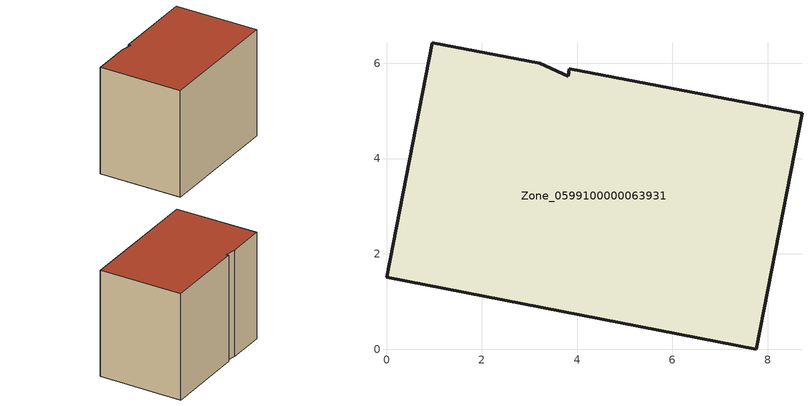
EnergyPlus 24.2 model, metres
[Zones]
Zone_0599100000063931
 floor ground (C_G): 0.96,6.43 3.22,6 3.81,5.72 3.84,5.88 8.72,4.95 7.76,0 0,1.51 z0
 wall outside (C_F): 8.72,4.95 3.84,5.88 3.81,5.72 3.22,6 0.96,6.43 0,1.51 7.76,0 8.72,4.95 z0:6.49
 roof outside (C_R): 3.22,6 0.96,6.43 0,1.51 7.76,0 8.72,4.95 3.84,5.88 3.81,5.72 z6.49
[BUILDING]
Pand.0599100000063931: North Axis=0; Terrain=City; Loads Convergence Tolerance Value=0.04; Temperature Convergence Tolerance Value=0.4; Solar Distribution=FullExterior; Maximum Number of Warmup Days=25; Minimum Number of Warmup Days=1
[Site:Location]
Rotterdam.The.Hague.AP_ZH_NLD Design_Conditions: Latitude=51.96; Longitude=4.45; Time Zone=1; Elevation=-4.5
[SITE:GROUNDTEMPERATURE:BUILDINGSURFACE]
18, 18, 18, 18, 18, 18, 18, 18, 18, 18, 18, 18
[MATERIAL] Thermal Absorptance=0.9; Solar Absorptance=0.7; Visible Absorptance=0.7
Name | Roughness | Thickness | Conductivity | Density | Specific Heat
G.TC.1946 | MediumSmooth | 0.15 | 1 | 540 | 1210
F.TC.1946 | Rough | 0.3 | 0.857143 | 1920 | 840
R.TC.1946 | MediumRough | 0.2 | 0.909091 | 1500 | 1000
[CONSTRUCTION]
C_G: G.TC.1946
C_F: F.TC.1946
C_R: R.TC.1946
[ZONE]
Zone_0599100000063931: Type=1; Multiplier=1; Ceiling Height=Autocalculate; Volume=Autocalculate; Floor Area=autocalculate; Part of Total Floor Area=Yes
[ZONEINFILTRATION:DESIGNFLOWRATE]
Infil_Zone_0599100000063931: Zone or ZoneList or Space or SpaceList=Zone_0599100000063931; Schedule=AlwaysOn; Design Flow Rate Calculation Method=Flow/Area; Flow Rate per Floor Area=0.003; Constant Term Coefficient=1; Temperature Term Coefficient=0; Velocity Term Coefficient=0; Velocity Squared Term Coefficient=0
[HVACTEMPLATE:ZONE:IDEALLOADSAIRSYSTEM]
Zone_0599100000063931: Maximum Heating Supply Air Temperature=50; Minimum Cooling Supply Air Temperature=13; Maximum Heating Supply Air Humidity Ratio=0.0156; Minimum Cooling Supply Air Humidity Ratio=0.0077; Heating Limit=NoLimit; Cooling Limit=NoLimit; Dehumidification Control Type=ConstantSensibleHeatRatio; Cooling Sensible Heat Ratio=0.7; Dehumidification Setpoint=60; Humidification Control Type=None; Humidification Setpoint=30; Outdoor Air Method=None; Outdoor Air Flow Rate per Person=0.00944; Outdoor Air Flow Rate per Zone Floor Area=0; Outdoor Air Flow Rate per Zone=0; Demand Controlled Ventilation Type=None; Outdoor Air Economizer Type=NoEconomizer; Heat Recovery Type=None; Sensible Heat Recovery Effectiveness=0.7; Latent Heat Recovery Effectiveness=0.65
[ZONECONTROL:THERMOSTAT]
ThermostatControl_Zone_0599100000063931: Zone or ZoneList=Zone_0599100000063931; Control Type Schedule=DualSetpointControlType; Control 1=Thermostat_Zone_0599100000063931; Temperature Difference Between Cutout And Setpoint=0
[THERMOSTATSETPOINT:DUALSETPOINT]
Thermostat_Zone_0599100000063931: Heating Setpoint Temperature Schedule=HeatingSetpoint_Zone_0599100000063931; Cooling Setpoint Temperature Schedule=CoolingSetpoint_Zone_0599100000063931
[SCHEDULE:COMPACT]
HeatingSetpoint_Zone_0599100000063931: Through: 12/31, For: AllDays, Until: 24:00, 21
CoolingSetpoint_Zone_0599100000063931: Through: 12/31, For: AllDays, Until: 24:00, 24
DualSetpointControlType: Through: 12/31, For: AllDays, Until: 24:00, 4
AlwaysOn: Through: 12/31, For: AllDays, Until: 24:00, 1
